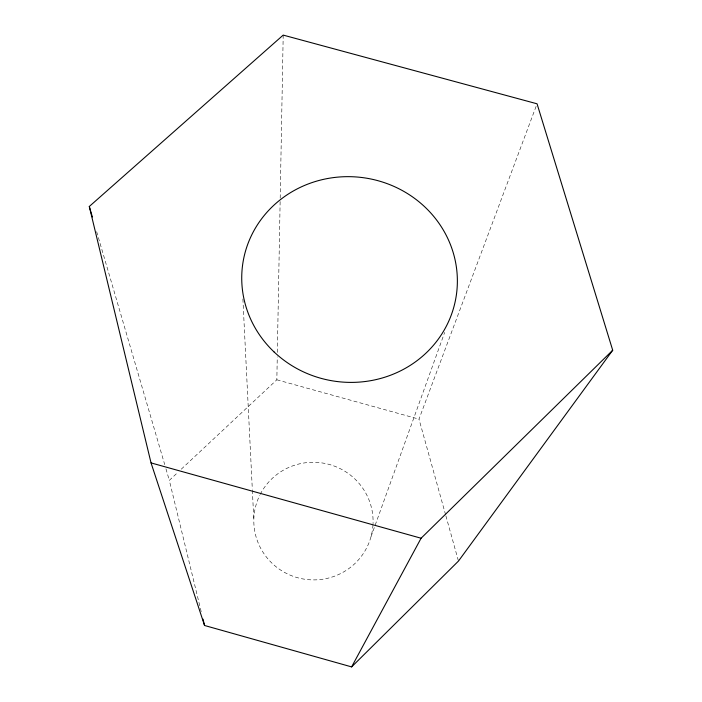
<?xml version="1.0" encoding="UTF-8"?>
<svg xmlns="http://www.w3.org/2000/svg" width="702" height="702" viewBox="0 0 702 702"><rect width="100%" height="100%" fill="white"/><g stroke="black" fill="none" stroke-linecap="round" stroke-linejoin="round"><path stroke-width="0.53" stroke-dasharray="3.51 2.63" d="M181.265 469.19L276.842 379.791L277.264 356.809M277.343 352.43L280.177 199.236M280.195 198.139L283.204 35.1M371.025 536.67L444.664 332.423M445.603 514.82L418.989 419.138L536.293 105.853M201.202 611.714L169.322 480.37L178.08 472.174M276.842 379.791L418.989 419.138M96.657 231.669L164.724 464.627M165.953 468.822L169.322 480.37M445.893 515.873L458.467 561.082M242.892 298.964L252.308 489.171M252.36 490.259L253.826 519.778M372.99 524.745A59.661 58.801 8.5 0 1 298.525 577.974A59.661 58.801 8.5 0 1 259.705 495.384M260.196 494.392A59.661 58.801 8.5 0 1 328.378 464.215A59.661 58.801 8.5 0 1 373.043 523.648"/><path stroke-width="1.05" d="M351.623 666.9L421.086 538.223L612.706 350.237L537.056 103.799L283.204 35.1L89.294 206.485L151.044 462.908L204.545 625.482L351.623 666.9L458.467 561.082L612.706 350.237M151.044 462.908L421.086 538.223M89.294 206.485L92.366 216.979M203.001 619.129L204.545 625.482M274.043 351.913A107.924 102.746 8.5 0 0 453.957 306.634A107.924 102.746 8.5 0 0 320.656 180.037A107.924 102.746 8.5 0 0 274.043 351.913"/></g></svg>
